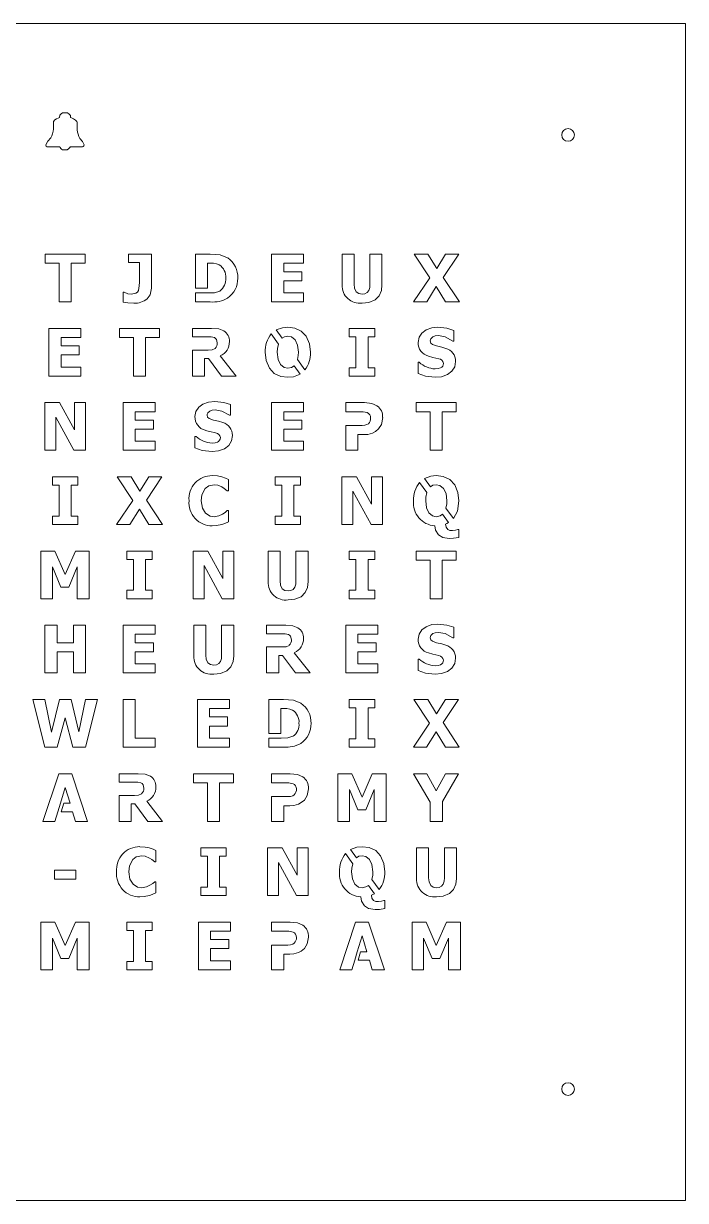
# Model space of a CAD drawing. Header units: millimetres. Extents: x -195 to 195, y -185 to 185.
# Drawn here: x -13.1 to 195, y -185 to 185 of the extents above; entities that cross this region are included whole.
import ezdxf

# ---------------------------------------------------------------- set-up
doc = ezdxf.new("R2010")
doc.units = ezdxf.units.MM

msp = doc.modelspace()

# ---------------------------------------------------------------- linework, layer by layer
at = {"color": 7, "linetype": 'Continuous', "lineweight": 15}
for p, q in [((195, 185), (-195, 185)), ((195, -185), (195, 185)), ((-1.74, 155.5), (-1.71, 156.15)), ((-0.79, 156.96), (0.7, 156.94)), ((1.67, 155.46), (1.73, 155.45)), ((-3.65, 151.77), (-3.65, 154.22)), ((3.64, 154.24), (3.73, 154)), ((3.73, 154), (3.73, 151.63)), ((-6.04, 146.91), (-5.49, 148.03)), ((-5.49, 148.03), (-4.51, 149.02)), ((4.57, 148.91), (5.48, 147.94)), ((-6.03, 146.63), (-6.04, 146.91)), ((-1.66, 146.24), (-5.7, 146.24)), ((0.58, 145.29), (-0.85, 145.34)), ((1.59, 146.24), (1.59, 146.3)), ((5.4, 146.24), (1.59, 146.24)), ((5.64, 146.34), (5.4, 146.24)), ((5.48, 147.94), (5.98, 146.83)), ((-6.27, 112.48), (6.27, 112.48)), ((-6.27, 109.64), (-6.27, 112.48)), ((6.27, 112.48), (6.27, 109.64)), ((19.9, 112.48), (27.12, 112.48)), ((19.9, 109.83), (19.9, 112.48)), ((27.12, 112.48), (27.12, 101.78)), ((40.96, 112.48), (45.57, 112.48)), ((40.96, 101.83), (40.96, 112.48)), ((64.89, 112.48), (74.96, 112.48)), ((64.89, 97.48), (64.89, 112.48)), ((74.96, 112.48), (74.96, 109.64)), ((87.07, 112.48), (90.87, 112.48)), ((87.07, 102.86), (87.07, 112.48)), ((90.87, 112.48), (90.87, 103.07)), ((95.81, 112.48), (99.6, 112.48)), ((95.81, 103.07), (95.81, 112.48)), ((99.6, 112.48), (99.6, 102.87)), ((109.7, 112.48), (114.03, 112.48)), ((114.6, 105.05), (109.7, 112.48)), ((114.03, 112.48), (116.79, 107.96)), ((116.79, 107.96), (119.61, 112.48)), ((123.75, 112.48), (118.85, 105.2)), ((119.61, 112.48), (123.75, 112.48)), ((-1.9, 109.64), (-6.27, 109.64)), ((-1.9, 97.48), (-1.9, 109.64)), ((1.9, 109.64), (1.9, 97.48)), ((6.27, 109.64), (1.9, 109.64)), ((23.32, 109.83), (19.9, 109.83)), ((23.32, 103.69), (23.32, 109.83)), ((44.76, 109.64), (44.76, 101.83)), ((44.82, 109.64), (44.76, 109.64)), ((68.69, 109.64), (68.69, 106.98)), ((74.96, 109.64), (68.69, 109.64)), ((68.69, 106.98), (74.39, 106.98)), ((68.69, 104.13), (68.69, 100.33)), ((74.39, 104.13), (68.69, 104.13)), ((74.39, 106.98), (74.39, 104.13)), ((109.51, 97.48), (114.6, 105.05)), ((118.85, 105.2), (123.94, 97.48)), ((18.2, 100.52), (18.54, 100.52)), ((18.2, 97.4), (18.2, 100.52)), ((44.76, 101.83), (40.96, 101.83)), ((40.96, 100.33), (44.82, 100.33)), ((40.96, 97.48), (40.96, 100.33)), ((68.69, 100.33), (74.96, 100.33)), ((74.96, 100.33), (74.96, 97.48)), ((116.66, 102.29), (113.65, 97.48)), ((119.6, 97.48), (116.66, 102.29)), ((1.9, 97.48), (-1.9, 97.48)), ((45.62, 97.48), (40.96, 97.48)), ((74.96, 97.48), (64.89, 97.48)), ((113.65, 97.48), (109.51, 97.48)), ((123.94, 97.48), (119.6, 97.48)), ((-5.1, 89.16), (4.97, 89.16)), ((-5.1, 74.16), (-5.1, 89.16)), ((4.97, 89.16), (4.97, 86.31)), ((17.06, 89.16), (29.6, 89.16)), ((17.06, 86.31), (17.06, 89.16)), ((29.6, 89.16), (29.6, 86.31)), ((40.04, 89.16), (46.03, 89.16)), ((40.04, 86.5), (40.04, 89.16)), ((89.33, 89.16), (97.31, 89.16)), ((89.33, 86.5), (89.33, 89.16)), ((97.31, 89.16), (97.31, 86.5)), ((-1.3, 86.31), (-1.3, 83.65)), ((4.97, 86.31), (-1.3, 86.31)), ((21.43, 86.31), (17.06, 86.31)), ((21.43, 74.16), (21.43, 86.31)), ((25.23, 86.31), (25.23, 74.16)), ((29.6, 86.31), (25.23, 86.31)), ((45.08, 86.5), (40.04, 86.5)), ((64.75, 87.41), (67.03, 84.25)), ((68.18, 86.07), (66.31, 88.66)), ((91.42, 86.5), (89.33, 86.5)), ((91.42, 76.81), (91.42, 86.5)), ((95.22, 86.5), (95.22, 76.81)), ((97.31, 86.5), (95.22, 86.5)), ((122.16, 85.17), (121.82, 85.17)), ((122.16, 88.54), (122.16, 85.17)), ((-1.3, 83.65), (4.4, 83.65)), ((4.4, 83.65), (4.4, 80.8)), ((40.04, 82.32), (44.9, 82.32)), ((40.04, 74.16), (40.04, 82.32)), ((-1.3, 80.8), (-1.3, 77)), ((4.4, 80.8), (-1.3, 80.8)), ((43.84, 79.66), (43.84, 74.16)), ((45.01, 79.66), (43.84, 79.66)), ((49.14, 74.16), (45.01, 79.66)), ((48.74, 80.53), (53.71, 74.16)), ((75.39, 76.09), (73.05, 79.33)), ((110.95, 78.52), (111.29, 78.52)), ((110.95, 74.94), (110.95, 78.52)), ((4.97, 74.16), (-5.1, 74.16)), ((-1.3, 77), (4.97, 77)), ((4.97, 77), (4.97, 74.16)), ((25.23, 74.16), (21.43, 74.16)), ((43.84, 74.16), (40.04, 74.16)), ((53.71, 74.16), (49.14, 74.16)), ((71.97, 77.4), (73.87, 74.77)), ((89.33, 76.81), (91.42, 76.81)), ((89.33, 74.16), (89.33, 76.81)), ((97.31, 74.16), (89.33, 74.16)), ((95.22, 76.81), (97.31, 76.81)), ((97.31, 76.81), (97.31, 74.16)), ((-6.35, 65.83), (-1.77, 65.83)), ((-6.35, 50.83), (-6.35, 65.83)), ((-1.77, 65.83), (2.95, 57.23)), ((2.95, 65.83), (6.37, 65.83)), ((2.95, 57.23), (2.95, 65.83)), ((6.37, 65.83), (6.37, 50.83)), ((18.23, 65.83), (28.3, 65.83)), ((18.23, 50.83), (18.23, 65.83)), ((22.03, 62.98), (22.03, 60.32)), ((28.3, 62.98), (22.03, 62.98)), ((28.3, 65.83), (28.3, 62.98)), ((52.01, 65.21), (52.01, 61.84)), ((64.89, 65.83), (74.96, 65.83)), ((64.89, 50.83), (64.89, 65.83)), ((68.69, 62.98), (68.69, 60.32)), ((74.96, 62.98), (68.69, 62.98)), ((74.96, 65.83), (74.96, 62.98)), ((88.22, 65.83), (94.07, 65.83)), ((88.22, 62.98), (88.22, 65.83)), ((92.57, 62.98), (88.22, 62.98)), ((110.38, 65.83), (122.92, 65.83)), ((110.38, 62.98), (110.38, 65.83)), ((114.75, 62.98), (110.38, 62.98)), ((114.75, 50.83), (114.75, 62.98)), ((118.55, 62.98), (118.55, 50.83)), ((122.92, 62.98), (118.55, 62.98)), ((122.92, 65.83), (122.92, 62.98)), ((-2.93, 61.28), (-2.93, 50.83)), ((2.77, 50.83), (-2.93, 61.28)), ((22.03, 60.32), (27.73, 60.32)), ((27.73, 60.32), (27.73, 57.47)), ((52.01, 61.84), (51.68, 61.84)), ((68.69, 60.32), (74.39, 60.32)), ((74.39, 60.32), (74.39, 57.47)), ((22.03, 57.47), (22.03, 53.67)), ((27.73, 57.47), (22.03, 57.47)), ((68.69, 57.47), (68.69, 53.67)), ((74.39, 57.47), (68.69, 57.47)), ((88.22, 58.61), (92.29, 58.61)), ((88.22, 50.83), (88.22, 58.61)), ((92.02, 55.76), (92.02, 50.83)), ((94, 55.76), (92.02, 55.76)), ((22.03, 53.67), (28.3, 53.67)), ((28.3, 53.67), (28.3, 50.83)), ((40.81, 55.19), (41.14, 55.19)), ((40.81, 51.61), (40.81, 55.19)), ((68.69, 53.67), (74.96, 53.67)), ((74.96, 53.67), (74.96, 50.83)), ((-2.93, 50.83), (-6.35, 50.83)), ((6.37, 50.83), (2.77, 50.83)), ((28.3, 50.83), (18.23, 50.83)), ((74.96, 50.83), (64.89, 50.83)), ((92.02, 50.83), (88.22, 50.83)), ((118.55, 50.83), (114.75, 50.83)), ((-3.99, 42.49), (3.99, 42.49)), ((-3.99, 39.84), (-3.99, 42.49)), ((3.99, 42.49), (3.99, 39.84)), ((16.37, 42.49), (20.71, 42.49)), ((21.28, 35.06), (16.37, 42.49)), ((20.71, 42.49), (23.47, 37.97)), ((23.47, 37.97), (26.28, 42.49)), ((30.42, 42.49), (25.52, 35.21)), ((26.28, 42.49), (30.42, 42.49)), ((51.3, 41.65), (51.3, 38.13)), ((66, 42.49), (73.98, 42.49)), ((66, 39.84), (66, 42.49)), ((73.98, 42.49), (73.98, 39.84)), ((87.02, 42.49), (91.6, 42.49)), ((87.02, 27.5), (87.02, 42.49)), ((91.6, 42.49), (96.33, 33.9)), ((96.33, 42.49), (99.75, 42.49)), ((96.33, 33.9), (96.33, 42.49)), ((99.75, 42.49), (99.75, 27.5)), ((111.42, 40.73), (113.7, 37.57)), ((114.85, 39.4), (112.97, 42)), ((-1.9, 39.84), (-3.99, 39.84)), ((-1.9, 30.15), (-1.9, 39.84)), ((1.9, 39.84), (1.9, 30.15)), ((3.99, 39.84), (1.9, 39.84)), ((51.3, 38.13), (50.92, 38.13)), ((68.09, 39.84), (66, 39.84)), ((68.09, 30.15), (68.09, 39.84)), ((71.89, 39.84), (71.89, 30.15)), ((73.98, 39.84), (71.89, 39.84)), ((90.44, 37.95), (90.44, 27.5)), ((96.15, 27.5), (90.44, 37.95)), ((16.18, 27.5), (21.28, 35.06)), ((25.52, 35.21), (30.61, 27.5)), ((-3.99, 30.15), (-1.9, 30.15)), ((-3.99, 27.5), (-3.99, 30.15)), ((1.9, 30.15), (3.99, 30.15)), ((3.99, 30.15), (3.99, 27.5)), ((23.33, 32.3), (20.33, 27.5)), ((26.28, 27.5), (23.33, 32.3)), ((50.96, 31.86), (51.3, 31.86)), ((51.3, 31.86), (51.3, 28.39)), ((66, 30.15), (68.09, 30.15)), ((66, 27.5), (66, 30.15)), ((71.89, 30.15), (73.98, 30.15)), ((73.98, 30.15), (73.98, 27.5)), ((118.63, 30.74), (120.53, 28.1)), ((122.05, 29.42), (119.71, 32.65)), ((3.99, 27.5), (-3.99, 27.5)), ((20.33, 27.5), (16.18, 27.5)), ((30.61, 27.5), (26.28, 27.5)), ((73.98, 27.5), (66, 27.5)), ((90.44, 27.5), (87.02, 27.5)), ((99.75, 27.5), (96.15, 27.5)), ((123.41, 25.98), (123.78, 25.98)), ((123.78, 25.98), (123.78, 23.41)), ((-7.61, 19.16), (-3.23, 19.16)), ((-7.61, 4.17), (-7.61, 19.16)), ((-3.23, 19.16), (-0.01, 11.81)), ((-0.01, 11.81), (3.2, 19.16)), ((3.2, 19.16), (7.58, 19.16)), ((7.58, 19.16), (7.58, 4.17)), ((19.34, 19.16), (27.32, 19.16)), ((19.34, 16.51), (19.34, 19.16)), ((27.32, 19.16), (27.32, 16.51)), ((40.26, 19.16), (44.84, 19.16)), ((40.26, 4.17), (40.26, 19.16)), ((44.84, 19.16), (49.56, 10.57)), ((49.56, 19.16), (52.98, 19.16)), ((49.56, 10.57), (49.56, 19.16)), ((52.98, 19.16), (52.98, 4.17)), ((63.81, 19.16), (67.61, 19.16)), ((63.81, 9.54), (63.81, 19.16)), ((67.61, 19.16), (67.61, 9.75)), ((72.55, 19.16), (76.34, 19.16)), ((72.55, 9.75), (72.55, 19.16)), ((76.34, 19.16), (76.34, 9.55)), ((89.33, 19.16), (97.31, 19.16)), ((89.33, 16.51), (89.33, 19.16)), ((97.31, 19.16), (97.31, 16.51)), ((110.38, 19.16), (122.92, 19.16)), ((110.38, 16.32), (110.38, 19.16)), ((122.92, 19.16), (122.92, 16.32)), ((21.43, 16.51), (19.34, 16.51)), ((21.43, 6.82), (21.43, 16.51)), ((25.23, 16.51), (25.23, 6.82)), ((27.32, 16.51), (25.23, 16.51)), ((91.42, 16.51), (89.33, 16.51)), ((91.42, 6.82), (91.42, 16.51)), ((95.22, 16.51), (95.22, 6.82)), ((97.31, 16.51), (95.22, 16.51)), ((114.75, 16.32), (110.38, 16.32)), ((114.75, 4.17), (114.75, 16.32)), ((118.55, 16.32), (118.55, 4.17)), ((122.92, 16.32), (118.55, 16.32)), ((-4.01, 14.15), (-4.01, 4.17)), ((-1.36, 7.77), (-4.01, 14.15)), ((3.78, 14.15), (1.13, 7.77)), ((3.78, 4.17), (3.78, 14.15)), ((43.68, 14.62), (43.68, 4.17)), ((49.39, 4.17), (43.68, 14.62)), ((1.13, 7.77), (-1.36, 7.77)), ((-4.01, 4.17), (-7.61, 4.17)), ((7.58, 4.17), (3.78, 4.17)), ((19.34, 6.82), (21.43, 6.82)), ((19.34, 4.17), (19.34, 6.82)), ((27.32, 4.17), (19.34, 4.17)), ((25.23, 6.82), (27.32, 6.82)), ((27.32, 6.82), (27.32, 4.17)), ((43.68, 4.17), (40.26, 4.17)), ((52.98, 4.17), (49.39, 4.17)), ((89.33, 6.82), (91.42, 6.82)), ((89.33, 4.17), (89.33, 6.82)), ((97.31, 4.17), (89.33, 4.17)), ((95.22, 6.82), (97.31, 6.82)), ((97.31, 6.82), (97.31, 4.17)), ((118.55, 4.17), (114.75, 4.17)), ((-6.35, -4.17), (-2.55, -4.17)), ((-6.35, -19.16), (-6.35, -4.17)), ((-2.55, -4.17), (-2.55, -9.67)), ((2.57, -4.17), (6.37, -4.17)), ((2.57, -9.67), (2.57, -4.17)), ((6.37, -4.17), (6.37, -19.16)), ((18.23, -4.17), (28.3, -4.17)), ((18.23, -19.16), (18.23, -4.17)), ((22.03, -7.01), (22.03, -9.67)), ((28.3, -7.01), (22.03, -7.01)), ((28.3, -4.17), (28.3, -7.01)), ((40.43, -4.17), (44.23, -4.17)), ((40.43, -13.79), (40.43, -4.17)), ((44.23, -4.17), (44.23, -13.58)), ((49.17, -4.17), (52.97, -4.17)), ((49.17, -13.58), (49.17, -4.17)), ((52.97, -4.17), (52.97, -13.78)), ((63.33, -4.17), (69.32, -4.17)), ((63.33, -6.82), (63.33, -4.17)), ((68.36, -6.82), (63.33, -6.82)), ((88.22, -4.17), (98.29, -4.17)), ((88.22, -19.16), (88.22, -4.17)), ((92.02, -7.01), (92.02, -9.67)), ((98.29, -7.01), (92.02, -7.01)), ((98.29, -4.17), (98.29, -7.01)), ((122.16, -4.78), (122.16, -8.15)), ((-2.55, -9.67), (2.57, -9.67)), ((22.03, -9.67), (27.73, -9.67)), ((27.73, -9.67), (27.73, -12.52)), ((63.33, -11), (68.19, -11)), ((63.33, -19.16), (63.33, -11)), ((92.02, -9.67), (97.72, -9.67)), ((97.72, -9.67), (97.72, -12.52)), ((122.16, -8.15), (121.82, -8.15)), ((-2.55, -12.52), (-2.55, -19.16)), ((2.57, -12.52), (-2.55, -12.52)), ((2.57, -19.16), (2.57, -12.52)), ((22.03, -12.52), (22.03, -16.32)), ((27.73, -12.52), (22.03, -12.52)), ((67.13, -13.66), (67.13, -19.16)), ((68.3, -13.66), (67.13, -13.66)), ((72.42, -19.16), (68.3, -13.66)), ((72.02, -12.79), (77, -19.16)), ((92.02, -12.52), (92.02, -16.32)), ((97.72, -12.52), (92.02, -12.52)), ((110.95, -14.8), (111.29, -14.8)), ((110.95, -18.38), (110.95, -14.8)), ((22.03, -16.32), (28.3, -16.32)), ((28.3, -16.32), (28.3, -19.16)), ((92.02, -16.32), (98.29, -16.32)), ((98.29, -16.32), (98.29, -19.16)), ((-2.55, -19.16), (-6.35, -19.16)), ((6.37, -19.16), (2.57, -19.16)), ((28.3, -19.16), (18.23, -19.16)), ((67.13, -19.16), (63.33, -19.16)), ((77, -19.16), (72.42, -19.16)), ((98.29, -19.16), (88.22, -19.16)), ((-10.16, -27.5), (-6.44, -27.5)), ((-6.41, -42.49), (-10.16, -27.5)), ((-6.44, -27.5), (-4.34, -37.83)), ((-4.34, -37.83), (-1.78, -27.5)), ((-1.78, -27.5), (1.9, -27.5)), ((1.9, -27.5), (4.27, -37.64)), ((4.27, -37.64), (6.44, -27.5)), ((10.16, -27.5), (6.41, -42.49)), ((6.44, -27.5), (10.16, -27.5)), ((18.23, -27.5), (22.03, -27.5)), ((18.23, -42.49), (18.23, -27.5)), ((22.03, -27.5), (22.03, -39.65)), ((41.56, -27.5), (51.63, -27.5)), ((41.56, -42.49), (41.56, -27.5)), ((51.63, -27.5), (51.63, -30.34)), ((64, -27.5), (68.62, -27.5)), ((64, -38.15), (64, -27.5)), ((89.33, -27.5), (97.31, -27.5)), ((89.33, -30.15), (89.33, -27.5)), ((97.31, -27.5), (97.31, -30.15)), ((109.65, -27.5), (113.98, -27.5)), ((114.55, -34.93), (109.65, -27.5)), ((113.98, -27.5), (116.74, -32.02)), ((116.74, -32.02), (119.56, -27.5)), ((123.7, -27.5), (118.8, -34.78)), ((119.56, -27.5), (123.7, -27.5)), ((-0.04, -33.22), (-2.48, -42.49)), ((2.37, -42.49), (-0.04, -33.22)), ((45.36, -30.34), (45.36, -33)), ((51.63, -30.34), (45.36, -30.34)), ((45.36, -33), (51.06, -33)), ((51.06, -33), (51.06, -35.85)), ((67.8, -30.34), (67.8, -38.15)), ((67.87, -30.34), (67.8, -30.34)), ((91.42, -30.15), (89.33, -30.15)), ((91.42, -39.84), (91.42, -30.15)), ((95.22, -30.15), (95.22, -39.84)), ((97.31, -30.15), (95.22, -30.15)), ((45.36, -35.85), (45.36, -39.65)), ((51.06, -35.85), (45.36, -35.85)), ((109.46, -42.49), (114.55, -34.93)), ((118.8, -34.78), (123.89, -42.49)), ((22.03, -39.65), (28.3, -39.65)), ((28.3, -39.65), (28.3, -42.49)), ((45.36, -39.65), (51.63, -39.65)), ((51.63, -39.65), (51.63, -42.49)), ((67.8, -38.15), (64, -38.15)), ((64, -39.65), (67.87, -39.65)), ((64, -42.49), (64, -39.65)), ((89.33, -39.84), (91.42, -39.84)), ((89.33, -42.49), (89.33, -39.84)), ((95.22, -39.84), (97.31, -39.84)), ((97.31, -39.84), (97.31, -42.49)), ((116.61, -37.69), (113.6, -42.49)), ((119.55, -42.49), (116.61, -37.69)), ((-2.48, -42.49), (-6.41, -42.49)), ((6.41, -42.49), (2.37, -42.49)), ((28.3, -42.49), (18.23, -42.49)), ((51.63, -42.49), (41.56, -42.49)), ((68.66, -42.49), (64, -42.49)), ((97.31, -42.49), (89.33, -42.49)), ((113.6, -42.49), (109.46, -42.49)), ((123.89, -42.49), (119.55, -42.49)), ((-7.01, -65.83), (-2.02, -50.83)), ((-2.02, -50.83), (2.04, -50.83)), ((2.04, -50.83), (7.04, -65.83)), ((16.94, -50.83), (22.92, -50.83)), ((16.94, -53.48), (16.94, -50.83)), ((40.39, -50.83), (52.93, -50.83)), ((40.39, -53.67), (40.39, -50.83)), ((52.93, -50.83), (52.93, -53.67)), ((64.89, -50.83), (70.74, -50.83)), ((64.89, -53.67), (64.89, -50.83)), ((85.73, -50.83), (90.11, -50.83)), ((85.73, -65.83), (85.73, -50.83)), ((90.11, -50.83), (93.34, -58.18)), ((93.34, -58.18), (96.55, -50.83)), ((96.55, -50.83), (100.92, -50.83)), ((100.92, -50.83), (100.92, -65.83)), ((109.46, -50.83), (113.66, -50.83)), ((114.78, -59.75), (109.46, -50.83)), ((113.66, -50.83), (116.67, -56.25)), ((116.67, -56.25), (119.52, -50.83)), ((123.7, -50.83), (118.58, -59.56)), ((119.52, -50.83), (123.7, -50.83)), ((0.01, -55.17), (-1.51, -60.13)), ((1.53, -60.13), (0.01, -55.17)), ((21.97, -53.48), (16.94, -53.48)), ((44.76, -53.67), (40.39, -53.67)), ((44.76, -65.83), (44.76, -53.67)), ((48.56, -53.67), (48.56, -65.83)), ((52.93, -53.67), (48.56, -53.67)), ((69.24, -53.67), (64.89, -53.67)), ((16.94, -57.66), (21.79, -57.66)), ((16.94, -65.83), (16.94, -57.66)), ((64.89, -58.04), (68.96, -58.04)), ((64.89, -65.83), (64.89, -58.04)), ((89.34, -55.84), (89.34, -65.83)), ((91.99, -62.22), (89.34, -55.84)), ((97.12, -55.84), (94.48, -62.22)), ((97.12, -65.83), (97.12, -55.84)), ((-2.29, -62.79), (-3.21, -65.83)), ((-1.51, -60.13), (-2.29, -62.79)), ((-1.25, -62.79), (-0.47, -60.13)), ((2.31, -62.79), (-1.25, -62.79)), ((-0.47, -60.13), (1.53, -60.13)), ((3.23, -65.83), (2.31, -62.79)), ((20.74, -60.32), (20.74, -65.83)), ((21.91, -60.32), (20.74, -60.32)), ((26.03, -65.83), (21.91, -60.32)), ((25.63, -59.45), (30.61, -65.83)), ((68.69, -60.89), (68.69, -65.83)), ((70.67, -60.89), (68.69, -60.89)), ((94.48, -62.22), (91.99, -62.22)), ((114.78, -65.83), (114.78, -59.75)), ((118.58, -59.56), (118.58, -65.83)), ((-3.21, -65.83), (-7.01, -65.83)), ((7.04, -65.83), (3.23, -65.83)), ((20.74, -65.83), (16.94, -65.83)), ((30.61, -65.83), (26.03, -65.83)), ((48.56, -65.83), (44.76, -65.83)), ((68.69, -65.83), (64.89, -65.83)), ((89.34, -65.83), (85.73, -65.83)), ((100.92, -65.83), (97.12, -65.83)), ((118.58, -65.83), (114.78, -65.83)), ((28.52, -75), (28.52, -78.52)), ((42.67, -74.16), (50.65, -74.16)), ((42.67, -76.81), (42.67, -74.16)), ((44.76, -76.81), (42.67, -76.81)), ((44.76, -86.5), (44.76, -76.81)), ((48.56, -76.81), (48.56, -86.5)), ((50.65, -76.81), (48.56, -76.81)), ((50.65, -74.16), (50.65, -76.81)), ((63.63, -74.16), (68.21, -74.16)), ((63.63, -89.16), (63.63, -74.16)), ((68.21, -74.16), (72.93, -82.75)), ((72.93, -74.16), (76.35, -74.16)), ((72.93, -82.75), (72.93, -74.16)), ((76.35, -74.16), (76.35, -89.16)), ((88.11, -75.95), (90.41, -79.13)), ((91.54, -77.28), (89.66, -74.67)), ((110.46, -74.16), (114.26, -74.16)), ((110.46, -83.78), (110.46, -74.16)), ((114.26, -74.16), (114.26, -83.57)), ((119.2, -74.16), (122.99, -74.16)), ((119.2, -83.57), (119.2, -74.16)), ((122.99, -74.16), (122.99, -83.77)), ((-3.32, -81.18), (3.32, -81.18)), ((-3.32, -84.03), (-3.32, -81.18)), ((3.32, -81.18), (3.32, -84.03)), ((28.52, -78.52), (28.14, -78.52)), ((67.05, -78.7), (67.05, -89.16)), ((72.76, -89.16), (67.05, -78.7)), ((3.32, -84.03), (-3.32, -84.03)), ((28.18, -84.79), (28.52, -84.79)), ((28.52, -84.79), (28.52, -88.26)), ((98.75, -87.27), (96.42, -84.05)), ((42.67, -86.5), (44.76, -86.5)), ((42.67, -89.16), (42.67, -86.5)), ((48.56, -86.5), (50.65, -86.5)), ((50.65, -86.5), (50.65, -89.16)), ((95.32, -85.94), (97.22, -88.57)), ((50.65, -89.16), (42.67, -89.16)), ((67.05, -89.16), (63.63, -89.16)), ((76.35, -89.16), (72.76, -89.16)), ((100.13, -90.67), (100.5, -90.67)), ((100.5, -90.67), (100.5, -93.24)), ((-7.61, -97.48), (-3.23, -97.48)), ((-7.61, -112.48), (-7.61, -97.48)), ((-3.23, -97.48), (-0.01, -104.84)), ((-0.01, -104.84), (3.2, -97.48)), ((3.2, -97.48), (7.58, -97.48)), ((7.58, -97.48), (7.58, -112.48)), ((19.34, -97.48), (27.32, -97.48)), ((19.34, -100.14), (19.34, -97.48)), ((27.32, -97.48), (27.32, -100.14)), ((41.91, -97.48), (51.98, -97.48)), ((41.91, -112.48), (41.91, -97.48)), ((51.98, -97.48), (51.98, -100.33)), ((64.89, -97.48), (70.74, -97.48)), ((64.89, -100.33), (64.89, -97.48)), ((86.31, -112.48), (91.31, -97.48)), ((91.31, -97.48), (95.36, -97.48)), ((95.36, -97.48), (100.36, -112.48)), ((109.07, -97.48), (113.45, -97.48)), ((109.07, -112.48), (109.07, -97.48)), ((113.45, -97.48), (116.68, -104.84)), ((116.68, -104.84), (119.89, -97.48)), ((119.89, -97.48), (124.26, -97.48)), ((124.26, -97.48), (124.26, -112.48)), ((-4.01, -102.5), (-4.01, -112.48)), ((-1.36, -108.88), (-4.01, -102.5)), ((3.78, -102.5), (1.13, -108.88)), ((3.78, -112.48), (3.78, -102.5)), ((21.43, -100.14), (19.34, -100.14)), ((21.43, -109.83), (21.43, -100.14)), ((25.23, -100.14), (25.23, -109.83)), ((27.32, -100.14), (25.23, -100.14)), ((45.71, -100.33), (45.71, -102.99)), ((51.98, -100.33), (45.71, -100.33)), ((45.71, -102.99), (51.41, -102.99)), ((51.41, -102.99), (51.41, -105.84)), ((69.24, -100.33), (64.89, -100.33)), ((93.34, -101.83), (91.82, -106.79)), ((94.85, -106.79), (93.34, -101.83)), ((112.68, -102.5), (112.68, -112.48)), ((115.33, -108.88), (112.68, -102.5)), ((120.46, -102.5), (117.82, -108.88)), ((120.46, -112.48), (120.46, -102.5)), ((45.71, -105.84), (45.71, -109.64)), ((51.41, -105.84), (45.71, -105.84)), ((64.89, -104.7), (68.96, -104.7)), ((64.89, -112.48), (64.89, -104.7)), ((91.82, -106.79), (91.03, -109.45)), ((92.07, -109.45), (92.86, -106.79)), ((92.86, -106.79), (94.85, -106.79)), ((1.13, -108.88), (-1.36, -108.88)), ((19.34, -109.83), (21.43, -109.83)), ((19.34, -112.48), (19.34, -109.83)), ((25.23, -109.83), (27.32, -109.83)), ((27.32, -109.83), (27.32, -112.48)), ((45.71, -109.64), (51.98, -109.64)), ((51.98, -109.64), (51.98, -112.48)), ((68.69, -107.55), (68.69, -112.48)), ((70.67, -107.55), (68.69, -107.55)), ((91.03, -109.45), (90.11, -112.48)), ((95.64, -109.45), (92.07, -109.45)), ((96.56, -112.48), (95.64, -109.45)), ((117.82, -108.88), (115.33, -108.88)), ((-4.01, -112.48), (-7.61, -112.48)), ((7.58, -112.48), (3.78, -112.48)), ((27.32, -112.48), (19.34, -112.48)), ((51.98, -112.48), (41.91, -112.48)), ((68.69, -112.48), (64.89, -112.48)), ((90.11, -112.48), (86.31, -112.48)), ((100.36, -112.48), (96.56, -112.48)), ((112.68, -112.48), (109.07, -112.48)), ((124.26, -112.48), (120.46, -112.48)), ((-195, -185), (195, -185))]:
    msp.add_line(p, q, dxfattribs=at)
at = {"color": 7, "linetype": 'Continuous', "lineweight": 15, "flags": 128}
for points in [[(-2.77, 155.04), (-2.25, 155.3), (-1.83, 155.49)], [(-1.83, 155.49), (-1.78, 155.5), (-1.74, 155.5)], [(-1.71, 156.15), (-1.21, 156.62), (-0.79, 156.96)], [(0.7, 156.94), (1.25, 156.49), (1.65, 156.1)], [(1.65, 156.1), (1.67, 155.74), (1.67, 155.46)], [(1.73, 155.45), (2.24, 155.2), (2.64, 155.01)], [(-3.97, 150.3), (-3.79, 151.12), (-3.65, 151.77)], [(-3.65, 154.22), (-3.2, 154.73), (-2.77, 155.04)], [(2.64, 155.01), (3.24, 154.62), (3.64, 154.24)], [(-4.51, 149.02), (-4.15, 149.71), (-3.97, 150.3)], [(3.73, 151.63), (3.91, 150.85), (4.04, 150.25)], [(4.04, 150.25), (4.28, 149.47), (4.57, 148.91)], [(-5.7, 146.24), (-5.93, 146.42), (-6.03, 146.63)], [(-1.33, 145.72), (-1.56, 145.98), (-1.66, 146.24)], [(-0.85, 145.34), (-1.12, 145.54), (-1.33, 145.72)], [(1.54, 146.1), (1.02, 145.62), (0.58, 145.29)], [(1.59, 146.3), (1.57, 146.19), (1.54, 146.1)], [(45.57, 112.48), (48.76, 112.24), (51.08, 111.31)], [(23.04, 101.04), (23.31, 102.51), (23.32, 103.69)], [(18.54, 100.52), (19.74, 100.06), (20.75, 99.95)], [(20.75, 99.95), (22.23, 100.21), (22.71, 100.55), (23.04, 101.04)], [(27.12, 101.78), (26.72, 99.76), (25.78, 98.45)], [(44.82, 100.33), (46.98, 100.38), (48.58, 100.91)], [(90.87, 103.07), (90.99, 101.8), (91.51, 100.64), (92.34, 100.1), (93.33, 99.95)], [(93.33, 99.95), (94.18, 100.05), (94.94, 100.43), (95.46, 101.1), (95.74, 102.06), (95.81, 103.07)], [(99.6, 102.87), (99.41, 101.07), (98.7, 99.41), (97.43, 98.13), (95.46, 97.32), (93.33, 97.11)], [(21.62, 97.11), (19.69, 97.19), (18.2, 97.4)], [(46.03, 89.16), (48.26, 88.98), (49.89, 88.35)], [(66.31, 88.66), (68.31, 89.38), (69.98, 89.53)], [(69.98, 89.53), (72.21, 89.26), (74.23, 88.3), (75.78, 86.69), (76.82, 84.27), (77.11, 81.65)], [(110.95, 84.76), (111.24, 86.35), (112.14, 87.7), (113.44, 88.67), (115.24, 89.34), (117.15, 89.53)], [(117.15, 89.53), (120, 89.22), (122.16, 88.54)], [(46.91, 86.26), (45.89, 86.47), (45.08, 86.5)], [(47.83, 84.6), (47.57, 85.69), (47.28, 86.02), (46.91, 86.26)], [(70, 86.69), (68.92, 86.51), (68.18, 86.07)], [(72.31, 85.53), (71.15, 86.46), (70, 86.69)], [(73.31, 81.66), (73.05, 83.91), (72.31, 85.53)], [(115.61, 86.51), (114.95, 85.9), (114.8, 85.57), (114.75, 85.22)], [(114.75, 85.22), (114.92, 84.56), (115.43, 84.11), (116.72, 83.67)], [(117.32, 86.88), (116.34, 86.78), (115.61, 86.51)], [(121.82, 85.17), (119.44, 86.51), (117.32, 86.88)], [(44.9, 82.32), (46.2, 82.42), (47.12, 82.84)], [(69.98, 73.78), (67.77, 74.05), (65.75, 75.01), (64.21, 76.62), (63.16, 79.03), (62.87, 81.65)], [(67.03, 84.25), (66.73, 82.81), (66.67, 81.65)], [(66.67, 81.65), (66.92, 79.4), (67.67, 77.79)], [(73.05, 79.33), (73.27, 80.63), (73.31, 81.66)], [(116.72, 83.67), (118.38, 83.28), (119.66, 82.89)], [(67.67, 77.79), (68.84, 76.85), (70, 76.62)], [(117.44, 79.61), (115.61, 80.04), (114.19, 80.44)], [(122.73, 78.8), (122.45, 77.12), (121.56, 75.68), (120.21, 74.64), (118.32, 73.96), (116.32, 73.78)], [(73.87, 74.77), (71.76, 73.95), (69.98, 73.78)], [(70, 76.62), (71.18, 76.87), (71.97, 77.4)], [(116.32, 73.78), (113.25, 74.13), (110.95, 74.94)], [(116.33, 76.43), (117.29, 76.53), (118.01, 76.75)], [(40.81, 61.43), (41.1, 63.02), (41.99, 64.37), (43.3, 65.34), (45.09, 66.01), (47, 66.2)], [(45.47, 63.18), (44.8, 62.57), (44.65, 62.24), (44.6, 61.89)], [(47.17, 63.55), (46.19, 63.45), (45.47, 63.18)], [(47, 66.2), (49.86, 65.89), (52.01, 65.21)], [(51.68, 61.84), (49.29, 63.18), (47.17, 63.55)], [(94.96, 62.68), (93.64, 62.96), (92.57, 62.98)], [(94.07, 65.83), (96.37, 65.57), (98.03, 64.84)], [(44.6, 61.89), (44.77, 61.23), (45.28, 60.78), (46.58, 60.34)], [(46.58, 60.34), (48.23, 59.95), (49.51, 59.56)], [(99.81, 61.1), (99.42, 58.97), (98.52, 57.54)], [(47.29, 56.28), (45.46, 56.71), (44.04, 57.11)], [(92.29, 58.61), (93.34, 58.62), (94.16, 58.69)], [(96.66, 56.25), (95.19, 55.85), (94, 55.76)], [(94.16, 58.69), (94.86, 58.9), (95.34, 59.2)], [(98.52, 57.54), (97.54, 56.72), (96.66, 56.25)], [(52.58, 55.47), (52.3, 53.79), (51.41, 52.35), (50.06, 51.31), (48.17, 50.63), (46.17, 50.45)], [(46.18, 53.1), (47.14, 53.2), (47.86, 53.42)], [(46.17, 50.45), (43.1, 50.8), (40.81, 51.61)], [(46.26, 42.87), (47.93, 42.76), (49.22, 42.5)], [(49.22, 42.5), (50.4, 42.06), (51.3, 41.65)], [(112.97, 42), (114.98, 42.72), (116.65, 42.87)], [(116.65, 42.87), (118.88, 42.6), (120.9, 41.64), (122.45, 40.02), (123.49, 37.6), (123.78, 34.97)], [(44.03, 38.87), (42.96, 36.8), (42.76, 34.97)], [(46.83, 40.03), (45.13, 39.68), (44.03, 38.87)], [(49.29, 39.3), (47.96, 39.87), (46.83, 40.03)], [(50.92, 38.13), (50.03, 38.82), (49.29, 39.3)], [(113.7, 37.57), (113.39, 36.14), (113.34, 34.99)], [(116.66, 40.03), (115.58, 39.84), (114.85, 39.4)], [(118.98, 38.87), (117.82, 39.8), (116.66, 40.03)], [(119.98, 35), (119.72, 37.25), (118.98, 38.87)], [(42.76, 34.97), (43.12, 32.62), (44.1, 31.04)], [(113.34, 34.99), (113.59, 32.74), (114.34, 31.13)], [(119.71, 32.65), (119.94, 33.96), (119.98, 35)], [(123.78, 34.97), (123.29, 31.7), (122.05, 29.42)], [(44.1, 31.04), (45.54, 30.17), (46.85, 29.96)], [(46.85, 29.96), (48.33, 30.22), (49.41, 30.72)], [(49.41, 30.72), (50.3, 31.33), (50.96, 31.86)], [(114.34, 31.13), (115.5, 30.19), (116.66, 29.96)], [(116.66, 29.96), (117.84, 30.21), (118.63, 30.74)], [(49.24, 27.54), (47.58, 27.18), (46.25, 27.12)], [(51.3, 28.39), (50.16, 27.87), (49.24, 27.54)], [(117.32, 24.27), (116.42, 25.76), (116.18, 27.12)], [(120.53, 28.1), (120.02, 27.83), (119.6, 27.65)], [(119.6, 27.65), (119.73, 26.69), (120.26, 25.91), (120.97, 25.65), (121.73, 25.6)], [(121.73, 25.6), (122.69, 25.73), (123.41, 25.98)], [(120.69, 23.13), (118.68, 23.43), (117.32, 24.27)], [(123.78, 23.41), (122.06, 23.16), (120.69, 23.13)], [(67.61, 9.75), (67.73, 8.48), (68.25, 7.32), (69.08, 6.78), (70.07, 6.63)], [(70.07, 6.63), (70.92, 6.73), (71.68, 7.11), (72.2, 7.78), (72.48, 8.74), (72.55, 9.75)], [(76.34, 9.55), (76.15, 7.75), (75.44, 6.09), (74.17, 4.81), (72.2, 4), (70.07, 3.79)], [(70.19, -7.06), (69.18, -6.85), (68.36, -6.82)], [(69.32, -4.17), (71.54, -4.34), (73.17, -4.97)], [(71.11, -8.72), (70.86, -7.63), (70.57, -7.3), (70.19, -7.06)], [(110.95, -8.56), (111.24, -6.97), (112.14, -5.62), (113.44, -4.65), (115.24, -3.98), (117.15, -3.79)], [(115.61, -6.81), (114.95, -7.42), (114.8, -7.75), (114.75, -8.1)], [(117.32, -6.44), (116.34, -6.54), (115.61, -6.81)], [(117.15, -3.79), (120, -4.1), (122.16, -4.78)], [(121.82, -8.15), (119.44, -6.81), (117.32, -6.44)], [(68.19, -11), (69.49, -10.9), (70.41, -10.48)], [(114.75, -8.1), (114.92, -8.76), (115.43, -9.21), (116.72, -9.65)], [(116.72, -9.65), (118.38, -10.04), (119.66, -10.43)], [(44.23, -13.58), (44.35, -14.85), (44.88, -16.01), (45.7, -16.55), (46.69, -16.7)], [(46.69, -16.7), (47.54, -16.6), (48.3, -16.22), (48.82, -15.55), (49.1, -14.59), (49.17, -13.58)], [(52.97, -13.78), (52.77, -15.58), (52.06, -17.24), (50.79, -18.52), (48.82, -19.33), (46.69, -19.54)], [(117.44, -13.71), (115.61, -13.28), (114.19, -12.88)], [(122.73, -14.52), (122.45, -16.2), (121.56, -17.64), (120.21, -18.68), (118.32, -19.36), (116.32, -19.54)], [(116.32, -19.54), (113.25, -19.19), (110.95, -18.38)], [(116.33, -16.89), (117.29, -16.79), (118.01, -16.57)], [(68.62, -27.5), (71.8, -27.74), (74.12, -28.67)], [(67.87, -39.65), (70.03, -39.6), (71.62, -39.07)], [(22.92, -50.83), (25.15, -51), (26.78, -51.63)], [(70.74, -50.83), (73.04, -51.08), (74.7, -51.81)], [(23.8, -53.72), (22.79, -53.51), (21.97, -53.48)], [(24.72, -55.38), (24.47, -54.29), (24.18, -53.96), (23.8, -53.72)], [(71.63, -53.97), (70.31, -53.69), (69.24, -53.67)], [(21.79, -57.66), (23.1, -57.56), (24.02, -57.14)], [(68.96, -58.04), (70.01, -58.03), (70.83, -57.96)], [(70.83, -57.96), (71.53, -57.75), (72.01, -57.45)], [(75.19, -59.11), (74.21, -59.93), (73.33, -60.4)], [(76.48, -55.55), (76.09, -57.68), (75.19, -59.11)], [(73.33, -60.4), (71.86, -60.8), (70.67, -60.89)], [(23.48, -73.78), (25.15, -73.89), (26.44, -74.15)], [(89.66, -74.67), (91.69, -73.93), (93.38, -73.78)], [(93.38, -73.78), (95.6, -74.05), (97.63, -75.01), (99.17, -76.63), (100.22, -79.05), (100.5, -81.68)], [(24.05, -76.62), (22.35, -76.97), (21.25, -77.78)], [(26.51, -77.35), (25.18, -76.78), (24.05, -76.62)], [(26.44, -74.15), (27.62, -74.59), (28.52, -75)], [(28.14, -78.52), (27.26, -77.83), (26.51, -77.35)], [(93.39, -76.62), (92.29, -76.81), (91.54, -77.28)], [(95.71, -77.78), (94.54, -76.85), (93.39, -76.62)], [(21.25, -77.78), (20.18, -79.85), (19.98, -81.68)], [(90.41, -79.13), (90.12, -80.53), (90.06, -81.66)], [(96.71, -81.65), (96.45, -79.4), (95.71, -77.78)], [(19.98, -81.68), (20.34, -84.03), (21.33, -85.61)], [(26.63, -85.93), (27.52, -85.32), (28.18, -84.79)], [(90.06, -81.66), (90.31, -83.91), (91.06, -85.52)], [(96.42, -84.05), (96.67, -82.71), (96.71, -81.65)], [(114.26, -83.57), (114.38, -84.84), (114.9, -86), (115.73, -86.54), (116.72, -86.69)], [(116.72, -86.69), (117.57, -86.59), (118.33, -86.21), (118.85, -85.54), (119.13, -84.58), (119.2, -83.57)], [(122.99, -83.77), (122.8, -85.57), (122.09, -87.23), (120.82, -88.51), (118.85, -89.32), (116.72, -89.53)], [(21.33, -85.61), (22.76, -86.48), (24.07, -86.69)], [(24.07, -86.69), (25.55, -86.43), (26.63, -85.93)], [(28.52, -88.26), (27.38, -88.78), (26.46, -89.11)], [(91.06, -85.52), (92.23, -86.46), (93.39, -86.69)], [(93.39, -86.69), (94.55, -86.45), (95.32, -85.94)], [(97.22, -88.57), (96.73, -88.83), (96.33, -89)], [(26.46, -89.11), (24.8, -89.47), (23.47, -89.53)], [(94.05, -92.38), (93.14, -90.89), (92.91, -89.53)], [(97.42, -93.52), (95.4, -93.22), (94.05, -92.38)], [(96.33, -89), (96.45, -89.96), (96.98, -90.74), (97.7, -91), (98.45, -91.05)], [(98.45, -91.05), (99.41, -90.92), (100.13, -90.67)], [(100.5, -93.24), (98.78, -93.49), (97.42, -93.52)], [(70.74, -97.48), (73.04, -97.74), (74.7, -98.47)], [(71.63, -100.63), (70.31, -100.35), (69.24, -100.33)], [(76.48, -102.21), (76.09, -104.34), (75.19, -105.77)], [(68.96, -104.7), (70.01, -104.69), (70.83, -104.62)], [(73.33, -107.06), (71.86, -107.46), (70.67, -107.55)], [(70.83, -104.62), (71.53, -104.41), (72.01, -104.11)], [(75.19, -105.77), (74.21, -106.59), (73.33, -107.06)]]:
    msp.add_lwpolyline(points, dxfattribs=at)
at = {"color": 7, "linetype": 'Continuous', "lineweight": 15}
for centre in [(158.11, 150), (158.11, -150)]:
    msp.add_circle(centre, 2, dxfattribs=at)
for centre, radius, start, end in [((5.35, 146.9), 0.635, 297.8401, 353.9881), ((46.99, 105.3), 7.27, 357.4016, 55.7285), ((45.68, 102.69), 7, 67.1072, 97.0319), ((46.09, 105.41), 4.39, 354.5042, 58.1327), ((46.04, 104.55), 4.44, 304.9499, 5.78), ((46.88, 104.76), 7.37, 304.3666, 1.6426), ((92.63, 102.62), 5.56, 177.5405, 277.2373), ((22.05, 102.87), 5.78, 265.7294, 310.1068), ((46.42, 106.79), 9.34, 265.0694, 299.663), ((47.97, 85.23), 3.66, 356.9311, 58.4336), ((71.5, 82.01), 8.64, 141.3631, 182.413), ((45.8, 84.39), 2.03, 310.4533, 5.9772), ((46.9, 84.88), 4.73, 292.8854, 1.8312), ((68.42, 81.29), 8.69, 323.2023, 2.3415), ((115.23, 84.6), 4.28, 177.8924, 255.9105), ((118.65, 78.94), 4.07, 358.0579, 75.6952), ((116.61, 84.24), 7.81, 227.0476, 267.9379), ((117.29, 77.97), 1.65, 6.6061, 85.011), ((117.42, 78.14), 1.51, 292.8343, 0.6264), ((95.63, 61.41), 4.18, 355.8406, 55.1214), ((45.08, 61.27), 4.28, 177.8924, 255.9105), ((48.51, 55.61), 4.07, 358.0579, 75.6952), ((94.25, 61.07), 1.76, 358.0317, 66.0521), ((93.91, 60.75), 2.11, 312.557, 7.0106), ((47.14, 54.64), 1.65, 6.6061, 85.011), ((46.46, 60.91), 7.81, 227.0476, 267.9379), ((47.27, 54.81), 1.51, 292.8343, 0.6264), ((46.14, 35.66), 7.22, 89.0938, 185.3784), ((118.21, 35.33), 8.68, 141.5152, 182.4028), ((46.06, 34.25), 7.14, 174.1602, 271.513), ((116.59, 34.2), 7.1, 173.7846, 266.694), ((69.37, 9.3), 5.56, 177.5405, 277.2373), ((71.26, -8.09), 3.66, 356.9311, 58.4336), ((69.09, -8.93), 2.03, 310.4533, 5.9772), ((70.19, -8.44), 4.73, 292.8854, 1.8312), ((115.23, -8.72), 4.28, 177.8924, 255.9105), ((118.65, -14.38), 4.07, 358.0579, 75.6952), ((45.99, -14.03), 5.56, 177.5405, 277.2373), ((116.61, -9.08), 7.81, 227.0476, 267.9379), ((117.29, -15.35), 1.65, 6.6061, 85.011), ((117.42, -15.18), 1.51, 292.8343, 0.6264), ((70.03, -34.68), 7.27, 357.4016, 55.7285), ((68.72, -37.29), 7, 67.1072, 97.0319), ((69.13, -34.57), 4.39, 354.5042, 58.1327), ((69.08, -35.43), 4.44, 304.9499, 5.78), ((69.92, -35.22), 7.37, 304.3666, 1.6426), ((69.46, -33.19), 9.34, 265.0694, 299.663), ((24.87, -54.75), 3.66, 356.9311, 58.4336), ((22.7, -55.59), 2.03, 310.4533, 5.9772), ((23.79, -55.1), 4.73, 292.8854, 1.8312), ((70.92, -55.58), 1.76, 358.0317, 66.0521), ((72.3, -55.24), 4.18, 355.8406, 55.1214), ((70.58, -55.9), 2.11, 312.557, 7.0106), ((23.37, -80.99), 7.22, 89.0938, 185.3784), ((94.96, -81.32), 8.7, 141.871, 182.3705), ((23.28, -82.4), 7.14, 174.1602, 271.513), ((93.32, -82.45), 7.1, 173.7846, 266.694), ((91.71, -81.98), 8.8, 323.0889, 1.9783), ((116.02, -84.02), 5.56, 177.5405, 277.2373), ((72.3, -101.9), 4.18, 355.8406, 55.1214), ((70.92, -102.24), 1.76, 358.0317, 66.0521), ((70.58, -102.56), 2.11, 312.557, 7.0106)]:
    msp.add_arc(centre, radius, start, end, dxfattribs=at)

doc.saveas('drawing.dxf')
